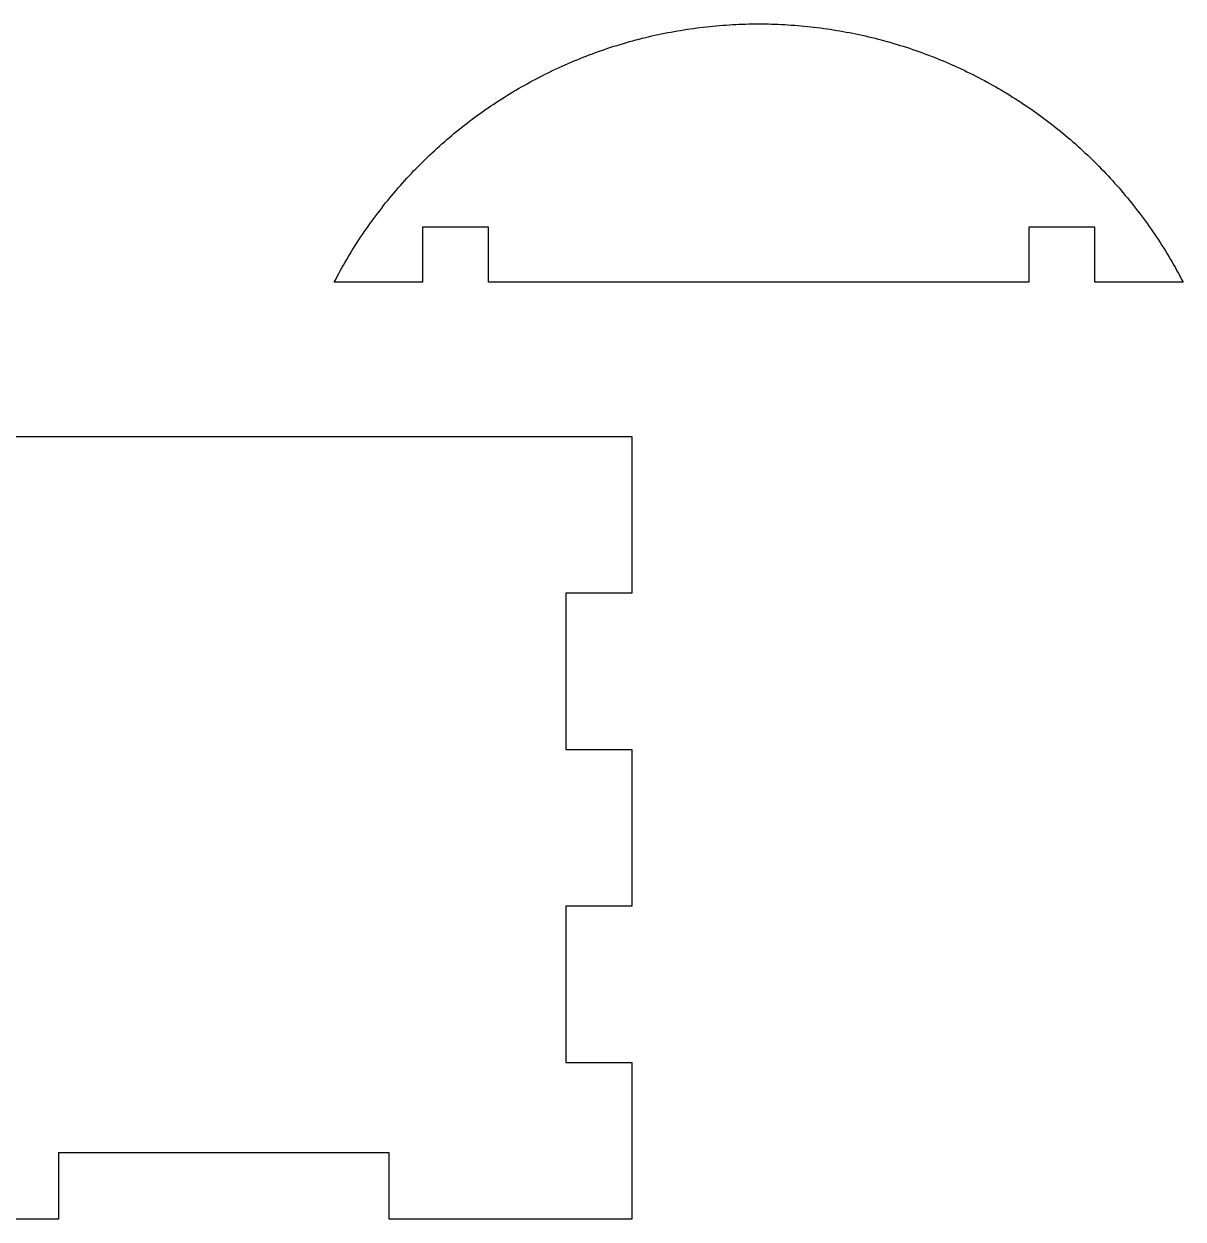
# Model space of a CAD drawing. Header units: millimetres. Extents: x 14 to 836, y 20 to 368.
# Drawn here: x 621.9 to 727, y 20 to 128.4 of the extents above; entities that cross this region are included whole.
import ezdxf

# ---------------------------------------------------------------- set-up
doc = ezdxf.new("R2010")
doc.units = ezdxf.units.MM
doc.layers.add('CUT_6MM', color=7, linetype='CONTINUOUS')

msp = doc.modelspace()

# ---------------------------------------------------------------- linework, layer by layer
at = {"layer": 'CUT_6MM'}
msp.add_lwpolyline([(650.14, 105.26), (650.28, 105.52), (650.42, 105.79), (650.56, 106.04), (650.7, 106.3), (650.85, 106.56), (651, 106.82), (651.15, 107.07), (651.3, 107.33), (651.45, 107.58), (651.6, 107.84), (651.76, 108.09), (651.92, 108.34), (652.08, 108.59), (652.24, 108.84), (652.4, 109.08), (652.57, 109.33), (652.73, 109.57), (652.9, 109.82), (653.07, 110.06), (653.24, 110.3), (653.42, 110.54), (653.59, 110.78), (653.77, 111.02), (653.95, 111.26), (654.13, 111.49), (654.31, 111.73), (654.49, 111.96), (654.67, 112.19), (654.86, 112.42), (655.05, 112.65), (655.24, 112.88), (655.43, 113.11), (655.62, 113.33), (655.81, 113.56), (656.01, 113.78), (656.21, 114), (656.4, 114.22), (656.6, 114.44), (656.8, 114.66), (657.01, 114.87), (657.21, 115.09), (657.42, 115.3), (657.62, 115.51), (657.83, 115.72), (658.04, 115.93), (658.26, 116.14), (658.47, 116.34), (658.68, 116.55), (658.9, 116.75), (659.12, 116.95), (659.33, 117.15), (659.55, 117.35), (659.77, 117.55), (660, 117.74), (660.22, 117.94), (660.45, 118.13), (660.67, 118.32), (660.9, 118.51), (661.13, 118.7), (661.36, 118.89), (661.59, 119.07), (661.82, 119.25), (662.06, 119.43), (662.29, 119.61), (662.53, 119.79), (662.77, 119.97), (663.01, 120.14), (663.25, 120.32), (663.49, 120.49), (663.73, 120.66), (663.97, 120.83), (664.22, 121), (664.47, 121.16), (664.71, 121.32), (664.96, 121.49), (665.21, 121.65), (665.46, 121.8), (665.71, 121.96), (665.96, 122.12), (666.22, 122.27), (666.47, 122.42), (666.73, 122.57), (666.98, 122.72), (667.24, 122.86), (667.5, 123.01), (667.76, 123.15), (668.02, 123.29), (668.28, 123.43), (668.55, 123.57), (668.81, 123.7), (669.07, 123.84), (669.34, 123.97), (669.6, 124.1), (669.87, 124.23), (670.14, 124.35), (670.41, 124.48), (670.68, 124.6), (670.95, 124.72), (671.22, 124.84), (671.49, 124.96), (671.76, 125.07), (672.04, 125.19), (672.31, 125.3), (672.59, 125.41), (672.86, 125.52), (673.14, 125.62), (673.42, 125.73), (673.7, 125.83), (673.97, 125.93), (674.25, 126.03), (674.53, 126.12), (674.81, 126.22), (675.1, 126.31), (675.38, 126.4), (675.66, 126.49), (675.94, 126.58), (676.23, 126.66), (676.51, 126.74), (676.8, 126.83), (677.08, 126.9), (677.37, 126.98), (677.66, 127.06), (677.94, 127.13), (678.23, 127.2), (678.52, 127.27), (678.81, 127.34), (679.1, 127.4), (679.39, 127.47), (679.67, 127.53), (679.97, 127.59), (680.26, 127.64), (680.55, 127.7), (680.84, 127.75), (681.13, 127.8), (681.42, 127.85), (681.71, 127.9), (682.01, 127.95), (682.3, 127.99), (682.59, 128.03), (682.89, 128.07), (683.18, 128.11), (683.48, 128.14), (683.77, 128.18), (684.06, 128.21), (684.36, 128.24), (684.65, 128.26), (684.95, 128.29), (685.24, 128.31), (685.54, 128.33), (685.84, 128.35), (686.13, 128.37), (686.43, 128.39), (686.72, 128.4), (687.02, 128.41), (687.32, 128.42), (687.61, 128.43), (687.91, 128.43), (688.2, 128.43), (688.5, 128.43), (688.8, 128.43), (689.09, 128.43), (689.39, 128.43), (689.68, 128.42), (689.98, 128.41), (690.28, 128.4), (690.57, 128.39), (690.87, 128.37), (691.16, 128.35), (691.46, 128.33), (691.76, 128.31), (692.05, 128.29), (692.35, 128.26), (692.64, 128.24), (692.94, 128.21), (693.23, 128.18), (693.52, 128.14), (693.82, 128.11), (694.11, 128.07), (694.41, 128.03), (694.7, 127.99), (694.99, 127.95), (695.29, 127.9), (695.58, 127.85), (695.87, 127.8), (696.16, 127.75), (696.45, 127.7), (696.74, 127.64), (697.03, 127.59), (697.33, 127.53), (697.61, 127.47), (697.9, 127.4), (698.19, 127.34), (698.48, 127.27), (698.77, 127.2), (699.06, 127.13), (699.34, 127.06), (699.63, 126.98), (699.92, 126.9), (700.2, 126.83), (700.49, 126.74), (700.77, 126.66), (701.06, 126.58), (701.34, 126.49), (701.62, 126.4), (701.9, 126.31), (702.19, 126.22), (702.47, 126.12), (702.75, 126.03), (703.03, 125.93), (703.3, 125.83), (703.58, 125.73), (703.86, 125.62), (704.14, 125.52), (704.41, 125.41), (704.69, 125.3), (704.96, 125.19), (705.24, 125.07), (705.51, 124.96), (705.78, 124.84), (706.05, 124.72), (706.32, 124.6), (706.59, 124.48), (706.86, 124.35), (707.13, 124.23), (707.4, 124.1), (707.66, 123.97), (707.93, 123.84), (708.19, 123.7), (708.45, 123.57), (708.72, 123.43), (708.98, 123.29), (709.24, 123.15), (709.5, 123.01), (709.76, 122.86), (710.02, 122.72), (710.27, 122.57), (710.53, 122.42), (710.78, 122.27), (711.04, 122.12), (711.29, 121.96), (711.54, 121.8), (711.79, 121.65), (712.04, 121.49), (712.29, 121.32), (712.53, 121.16), (712.78, 121), (713.03, 120.83), (713.27, 120.66), (713.51, 120.49), (713.75, 120.32), (713.99, 120.14), (714.23, 119.97), (714.47, 119.79), (714.71, 119.61), (714.94, 119.43), (715.18, 119.25), (715.41, 119.07), (715.64, 118.89), (715.87, 118.7), (716.1, 118.51), (716.33, 118.32), (716.55, 118.13), (716.78, 117.94), (717, 117.74), (717.23, 117.55), (717.45, 117.35), (717.67, 117.15), (717.88, 116.95), (718.1, 116.75), (718.32, 116.55), (718.53, 116.34), (718.74, 116.14), (718.96, 115.93), (719.17, 115.72), (719.38, 115.51), (719.58, 115.3), (719.79, 115.09), (719.99, 114.87), (720.2, 114.66), (720.4, 114.44), (720.6, 114.22), (720.79, 114), (720.99, 113.78), (721.19, 113.56), (721.38, 113.33), (721.57, 113.11), (721.76, 112.88), (721.95, 112.65), (722.14, 112.42), (722.33, 112.19), (722.51, 111.96), (722.69, 111.73), (722.87, 111.49), (723.05, 111.26), (723.23, 111.02), (723.41, 110.78), (723.58, 110.54), (723.76, 110.3), (723.93, 110.06), (724.1, 109.82), (724.27, 109.57), (724.43, 109.33), (724.6, 109.08), (724.76, 108.84), (724.92, 108.59), (725.08, 108.34), (725.24, 108.09), (725.4, 107.84), (725.55, 107.58), (725.7, 107.33), (725.85, 107.07), (726, 106.82), (726.15, 106.56), (726.3, 106.3), (726.44, 106.04), (726.58, 105.79), (726.72, 105.52), (726.86, 105.26), (727, 105), (719, 105), (719, 110), (713, 110), (713, 105), (664, 105), (664, 110), (658, 110), (658, 105), (650, 105), (650.14, 105.26)], close=True, dxfattribs=at)
msp.add_lwpolyline([(355, 91), (677, 91), (677, 76.8), (671, 76.8), (671, 62.6), (677, 62.6), (677, 48.4), (671, 48.4), (671, 34.2), (677, 34.2), (677, 20), (655, 20), (655, 26), (625, 26), (625, 20), (593, 20)], dxfattribs=at)

doc.saveas('drawing.dxf')
